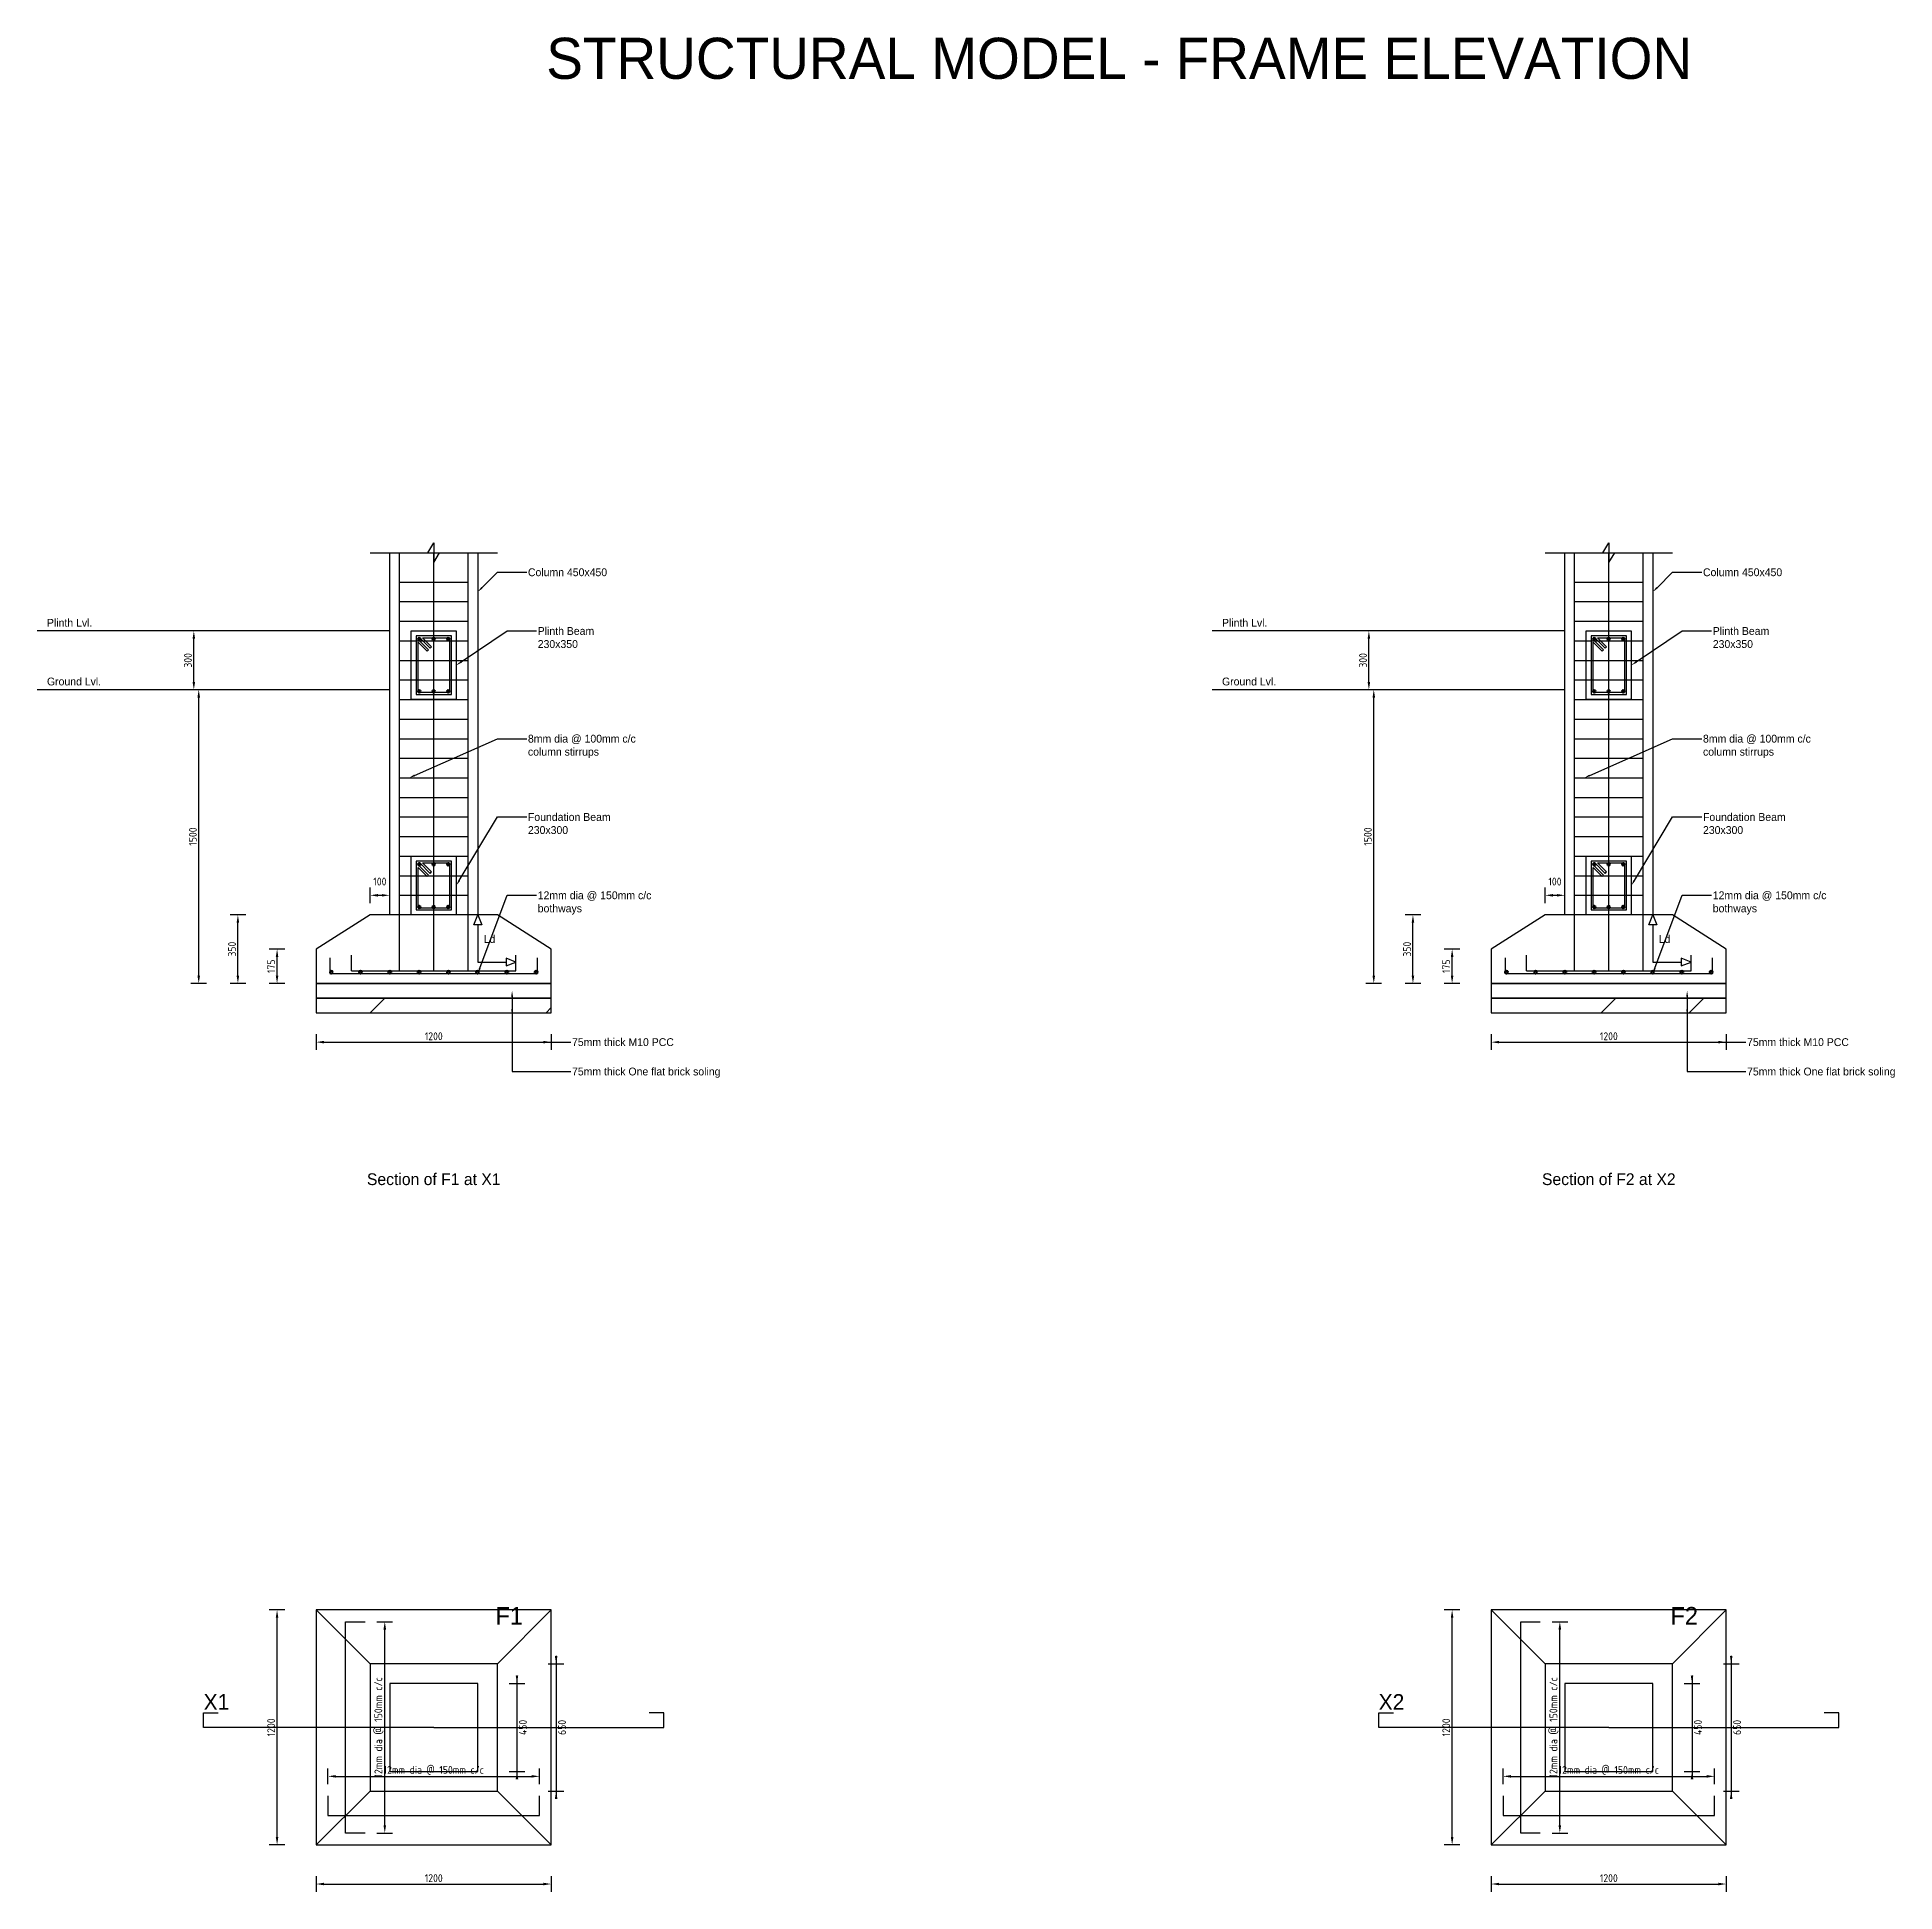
# Model space of a CAD drawing. Header units: metres. Extents: x -4073 to 22081, y -47896 to 1700.
# Drawn here: x -2025 to 7461, y -22775 to -13302 of the extents above; entities that cross this region are included whole.
import ezdxf
from ezdxf import colors
from ezdxf.entities.mleader import LeaderData, LeaderLine
from ezdxf.enums import TextEntityAlignment as Align
from ezdxf.math import Vec2, Vec3

# ---------------------------------------------------------------- set-up
doc = ezdxf.new("R2010")
doc.units = ezdxf.units.M
for name, color, linetype in [('BEAM', 7, 'Continuous'), ('CEN', 132, 'Continuous'), ('COLUMN', 7, 'Continuous'), ('Dimension', 132, 'Continuous'), ('FOUNDATION', 7, 'Continuous'), ('HATCH', 8, 'Continuous'), ('LEVEL', 8, 'Continuous'), ('REBAR', 2, 'Continuous'), ('STIRRUP', 135, 'Continuous'), ('TEXT', 151, 'Continuous'), ('TITLE', 2, 'Continuous')]:
    doc.layers.add(name, color=color, linetype=linetype)
doc.layers.add('Rebar_hatch', color=2, linetype='Continuous', lineweight=50)
doc.styles.add('Dimension', font='isocp')
doc.dimstyles.new('Linear', dxfattribs={"dimtxt": 40, "dimasz": 40, "dimexe": 40, "dimexo": 40, "dimgap": 10, "dimtad": 1, "dimdsep": 46, "dimtxsty": 'Dimension', "dimcen": 2.5, "dimclrd": 132, "dimclre": 132, "dimclrt": 151, "dimazin": 3, "dimtfac": 1, "dimtmove": 0, "dimatfit": 3, "dimfxl": 40, "dimfxlon": 1})

msp = doc.modelspace()

# ---------------------------------------------------------------- hatches: boundary and pattern name
at = {"layer": 'HATCH'}
h = msp.add_hatch(dxfattribs=at)
h.set_pattern_fill('AR-CONC', scale=15)
h.paths.add_polyline_path([(-600, -18135), (-600, -18210), (600, -18210), (600, -18135)])
h = msp.add_hatch(dxfattribs=at)
h.set_pattern_fill('ANSI32', scale=100)
h.paths.add_polyline_path([(-600, -18210), (-600, -18285), (600, -18285), (600, -18210)])
h = msp.add_hatch(dxfattribs=at)
h.set_pattern_fill('AR-CONC', scale=15)
h.paths.add_polyline_path([(5400, -18135), (5400, -18210), (6600, -18210), (6600, -18135)])
h = msp.add_hatch(dxfattribs=at)
h.set_pattern_fill('ANSI32', scale=100)
h.paths.add_polyline_path([(5400, -18210), (5400, -18285), (6600, -18285), (6600, -18210)])

# ---------------------------------------------------------------- linework, layer by layer
at = {"layer": 'Beam'}
for points in [[(-115, -16335), (115, -16335), (115, -16685), (-115, -16685)], [(5885, -16335), (6115, -16335), (6115, -16685), (5885, -16685)], [(-115, -17485), (115, -17485), (115, -17785), (-115, -17785)], [(5885, -17485), (6115, -17485), (6115, -17785), (5885, -17785)]]:
    msp.add_lwpolyline(points, close=True, dxfattribs=at)
at = {"layer": 'CEN'}
for points in [[(0, -21935), (-1175, -21935), (-1175, -21860), (-1100, -21860)], [(0, -21935), (1175, -21935), (1175, -21860), (1100, -21860)], [(6000, -21935), (4825, -21935), (4825, -21860), (4900, -21860)], [(6000, -21935), (7175, -21935), (7175, -21860), (7100, -21860)]]:
    msp.add_lwpolyline(points, dxfattribs=at)
at = {"layer": 'Column'}
for points in [[(-325, -15935), (-30, -15935), (0, -15885), (0, -15985), (30, -15935), (325, -15935)], [(-225, -17785), (-225, -15935), (225, -15935), (225, -17785)], [(5675, -15935), (5970, -15935), (6000, -15885), (6000, -15985), (6030, -15935), (6325, -15935)], [(5775, -17785), (5775, -15935), (6225, -15935), (6225, -17785)]]:
    msp.add_lwpolyline(points, dxfattribs=at)
for points in [[(-225, -22160), (225, -22160), (225, -21710), (-225, -21710), (-225, -22160)], [(5775, -22160), (6225, -22160), (6225, -21710), (5775, -21710), (5775, -22160)]]:
    msp.add_lwpolyline(points, close=True, dxfattribs=at)
at = {"layer": 'Dimension'}
for points in [[(225, -17835), (205, -17835), (225, -17785), (245, -17835), (225, -17835), (225, -18026), (370, -18026), (370, -18046), (420, -18026), (370, -18006), (370, -18026)], [(6225, -17835), (6205, -17835), (6225, -17785), (6245, -17835), (6225, -17835), (6225, -18026), (6370, -18026), (6370, -18046), (6420, -18026), (6370, -18006), (6370, -18026)]]:
    msp.add_lwpolyline(points, dxfattribs=at)
at = {"layer": 'Foundation'}
for p, q in [((-325, -21610), (-600, -21335)), ((325, -21610), (600, -21335)), ((5675, -21610), (5400, -21335)), ((6325, -21610), (6600, -21335)), ((-325, -22260), (-600, -22535)), ((325, -22260), (600, -22535)), ((5675, -22260), (5400, -22535)), ((6325, -22260), (6600, -22535))]:
    msp.add_line(p, q, dxfattribs=at)
for points in [[(-600, -18135), (600, -18135), (600, -17960), (325, -17785), (225, -17785), (-225, -17785), (-325, -17785), (-600, -17960), (-600, -18135)], [(5400, -18135), (6600, -18135), (6600, -17960), (6325, -17785), (6225, -17785), (5775, -17785), (5675, -17785), (5400, -17960), (5400, -18135)], [(-600, -18135), (-600, -18210), (600, -18210), (600, -18135)], [(-600, -18210), (-600, -18285), (600, -18285), (600, -18210)], [(5400, -18135), (5400, -18210), (6600, -18210), (6600, -18135)], [(5400, -18210), (5400, -18285), (6600, -18285), (6600, -18210)], [(-600, -22535), (600, -22535), (600, -21335), (-600, -21335), (-600, -22535)], [(5400, -22535), (6600, -22535), (6600, -21335), (5400, -21335), (5400, -22535)], [(-325, -22260), (325, -22260), (325, -21610), (-325, -21610), (-325, -22260)], [(5675, -22260), (6325, -22260), (6325, -21610), (5675, -21610), (5675, -22260)]]:
    msp.add_lwpolyline(points, close=True, dxfattribs=at)
at = {"layer": 'Level'}
for p, q in [((-225, -16335), (-2025, -16335)), ((5775, -16335), (3975, -16335)), ((-225, -16635), (-2025, -16635)), ((5775, -16635), (3975, -16635))]:
    msp.add_line(p, q, dxfattribs=at)
at = {"layer": 'Rebar'}
for p, q in [((-175, -18071), (-175, -15935)), ((0, -18071), (0, -15935)), ((175, -18071), (175, -15935)), ((5825, -18071), (5825, -15935)), ((6000, -18071), (6000, -15935)), ((6175, -18071), (6175, -15935)), ((-420, -18071), (-420, -17991)), ((420, -18071), (420, -17991)), ((5580, -18071), (5580, -17991)), ((6420, -18071), (6420, -17991)), ((-420, -18071), (420, -18071)), ((5580, -18071), (6420, -18071))]:
    msp.add_line(p, q, dxfattribs=at)
for points in [[(-530, -18005), (-530, -18085), (530, -18085), (530, -18005)], [(5470, -18005), (5470, -18085), (6530, -18085), (6530, -18005)], [(-350, -22475), (-450, -22475), (-450, -21395), (-350, -21395)], [(5650, -22475), (5550, -22475), (5550, -21395), (5650, -21395)], [(-540, -22285), (-540, -22385), (540, -22385), (540, -22285)], [(5460, -22285), (5460, -22385), (6540, -22385), (6540, -22285)]]:
    msp.add_lwpolyline(points, dxfattribs=at)
at = {"layer": 'Rebar_hatch'}
for centre, radius in [((-74, -16376), 6), ((0, -16376), 6), ((74, -16376), 6), ((5926, -16376), 6), ((6000, -16376), 6), ((6074, -16376), 6), ((-74, -16644), 6), ((0, -16644), 6), ((74, -16644), 6), ((5926, -16644), 6), ((6000, -16644), 6), ((6074, -16644), 6), ((-74, -17526), 6), ((0, -17526), 6), ((74, -17526), 6), ((5926, -17526), 6), ((6000, -17526), 6), ((6074, -17526), 6), ((-74, -17744), 6), ((0, -17744), 6), ((74, -17744), 6), ((5926, -17744), 6), ((6000, -17744), 6), ((6074, -17744), 6), ((-523, -18078), 7), ((-373.571, -18078), 7), ((-224.143, -18078), 7), ((-74.714, -18078), 7), ((74.714, -18078), 7), ((224.143, -18078), 7), ((373.571, -18078), 7), ((523, -18078), 7), ((5477, -18078), 7), ((5626.429, -18078), 7), ((5775.857, -18078), 7), ((5925.286, -18078), 7), ((6074.714, -18078), 7), ((6224.143, -18078), 7), ((6373.571, -18078), 7), ((6523, -18078), 7)]:
    msp.add_circle(centre, radius, dxfattribs=at)
at = {"layer": 'Stirrup'}
for p, q in [((-175, -16085), (175, -16085)), ((5825, -16085), (6175, -16085)), ((-175, -16185), (175, -16185)), ((5825, -16185), (6175, -16185)), ((-175, -16285), (175, -16285)), ((5825, -16285), (6175, -16285)), ((-175, -16385), (175, -16385)), ((5825, -16385), (6175, -16385)), ((-175, -16485), (175, -16485)), ((5825, -16485), (6175, -16485)), ((-175, -16585), (175, -16585)), ((5825, -16585), (6175, -16585)), ((-175, -16685), (175, -16685)), ((5825, -16685), (6175, -16685)), ((-175, -16785), (175, -16785)), ((5825, -16785), (6175, -16785)), ((-175, -16885), (175, -16885)), ((5825, -16885), (6175, -16885)), ((-175, -16985), (175, -16985)), ((5825, -16985), (6175, -16985)), ((-175, -17085), (175, -17085)), ((5825, -17085), (6175, -17085)), ((-175, -17185), (175, -17185)), ((5825, -17185), (6175, -17185)), ((-175, -17285), (175, -17285)), ((5825, -17285), (6175, -17285)), ((-175, -17385), (175, -17385)), ((5825, -17385), (6175, -17385)), ((-175, -17485), (175, -17485)), ((5825, -17485), (6175, -17485)), ((-175, -17585), (175, -17585)), ((5825, -17585), (6175, -17585)), ((-175, -17685), (175, -17685)), ((5825, -17685), (6175, -17685))]:
    msp.add_line(p, q, dxfattribs=at)
for points in [[(-90, -16660), (90, -16660), (90, -16360), (-90, -16360), (-90, -16660)], [(-57.173, -16370), (80, -16370), (80, -16650), (-80, -16650), (-80, -16392.827), (-34.038, -16438.789), (-26.967, -16431.718), (-80, -16378.685), (-72.084, -16381.897), (-70.356, -16381.016), (-68.984, -16379.644), (-68.103, -16377.916), (-71.315, -16370), (-18.282, -16423.033), (-11.211, -16415.962), (-57.173, -16370)], [(5910, -16660), (6090, -16660), (6090, -16360), (5910, -16360), (5910, -16660)], [(5942.827, -16370), (6080, -16370), (6080, -16650), (5920, -16650), (5920, -16392.827), (5965.962, -16438.789), (5973.033, -16431.718), (5920, -16378.685), (5927.916, -16381.897), (5929.644, -16381.016), (5931.016, -16379.644), (5931.897, -16377.916), (5928.685, -16370), (5981.718, -16423.033), (5988.789, -16415.962), (5942.827, -16370)], [(-90, -17760), (90, -17760), (90, -17510), (-90, -17510), (-90, -17760)], [(-57.173, -17520), (80, -17520), (80, -17750), (-80, -17750), (-80, -17542.827), (-34.038, -17588.789), (-26.967, -17581.718), (-80, -17528.685), (-72.084, -17531.897), (-70.356, -17531.016), (-68.984, -17529.644), (-68.103, -17527.916), (-71.315, -17520), (-18.282, -17573.033), (-11.211, -17565.962), (-57.173, -17520)], [(5910, -17760), (6090, -17760), (6090, -17510), (5910, -17510), (5910, -17760)], [(5942.827, -17520), (6080, -17520), (6080, -17750), (5920, -17750), (5920, -17542.827), (5965.962, -17588.789), (5973.033, -17581.718), (5920, -17528.685), (5927.916, -17531.897), (5929.644, -17531.016), (5931.016, -17529.644), (5931.897, -17527.916), (5928.685, -17520), (5981.718, -17573.033), (5988.789, -17565.962), (5942.827, -17520)]]:
    msp.add_lwpolyline(points, close=True, dxfattribs=at)

# ---------------------------------------------------------------- texts
at = {"layer": 'Text'}
for s, p in [('Plinth Lvl.', (-1975, -16325)), ('Plinth Lvl.', (4025, -16325)), ('Ground Lvl.', (-1975, -16625)), ('Ground Lvl.', (4025, -16625))]:
    msp.add_text(s, height=40, dxfattribs=at).set_placement(p, align=Align.BOTTOM_LEFT)
for s, height, p in [('Ld', 40, (255, -17928)), ('Ld', 40, (6255, -17928)), ('F1', 90, (315, -21410)), ('F2', 90, (6315, -21410)), ('X1', 80, (-1175, -21845)), ('X2', 80, (4825, -21845))]:
    msp.add_text(s, height=height, dxfattribs=at).set_placement(p)
for s, p in [('Section of F1 at X1', (0, -19135)), ('Section of F2 at X2', (6000, -19135))]:
    msp.add_text(s, height=60, dxfattribs=at).set_placement(p, align=Align.MIDDLE_CENTER)
at = {"layer": 'TITLE'}
msp.add_text('STRUCTURAL MODEL - FRAME ELEVATION', height=210, dxfattribs=at).set_placement((3500, -13410), align=Align.MIDDLE_CENTER)

# ---------------------------------------------------------------- dimensions: what is measured, and where the dimension line sits
at = {"layer": 'Dimension'}
for base, p1, p2, text in [((-1225, -16635), (-225, -16635), (-225, -16335), '300'), ((4775, -16635), (5775, -16635), (5775, -16335), '300'), ((-1200, -18135), (-225, -18135), (-225, -16635), '1500'), ((4800, -18135), (5775, -18135), (5775, -16635), '1500'), ((-1000, -18135), (-225, -18135), (-225, -17785), '350'), ((5000, -18135), (5775, -18135), (5775, -17785), '350'), ((-800, -18135), (-600, -18135), (-600, -17960), '175'), ((5200, -18135), (5400, -18135), (5400, -17960), '175'), ((-800, -22535), (-600, -22535), (-600, -21335), '1200'), ((5200, -22535), (5400, -22535), (5400, -21335), '1200'), ((-250, -22475), (-450, -22475), (-450, -21395), '12mm dia @ 150mm c/c'), ((5750, -22475), (5550, -22475), (5550, -21395), '12mm dia @ 150mm c/c'), ((625, -21610), (325, -21610), (325, -22260), '650'), ((6625, -21610), (6325, -21610), (6325, -22260), '650'), ((425, -21710), (225, -21710), (225, -22160), '450'), ((6425, -21710), (6225, -21710), (6225, -22160), '450')]:
    msp.add_linear_dim(base=base, p1=p1, p2=p2, angle=90, text=text, dimstyle='Linear', dxfattribs=at).render()
for base, p1, p2, text in [((-325, -17685), (-325, -17785), (-225, -17785), '100'), ((5675, -17685), (5675, -17785), (5775, -17785), '100'), ((-600, -18435), (-600, -18135), (600, -18135), '1200'), ((5400, -18435), (5400, -18135), (6600, -18135), '1200'), ((-540, -22185), (-540, -22385), (540, -22385), '12mm dia @ 150mm c/c'), ((5460, -22185), (5460, -22385), (6540, -22385), '12mm dia @ 150mm c/c'), ((-600, -22735), (-600, -22535), (600, -22535), '1200'), ((5400, -22735), (5400, -22535), (6600, -22535), '1200')]:
    msp.add_linear_dim(base=base, p1=p1, p2=p2, text=text, dimstyle='Linear', dxfattribs=at).render()

# ---------------------------------------------------------------- leaders
at = {"layer": 'Text'}
ml = msp.add_multileader_mtext('Standard', dxfattribs=at)
ml.set_content('Column 450x450')
ml.set_leader_properties(linetype='ByLayer')
ml.build(insert=Vec2(0, 0))
ml.multileader.update_dxf_attribs({"dogleg_length": 150, "arrow_head_size": 30})
ctx = ml.context
ctx.base_point, ctx.char_height, ctx.arrow_head_size, ctx.landing_gap_size = Vec3(475, -16035), 40, 30, 6
notes = []
notes.append((ctx, [(0, (1, 1, 0), (325, -16035), (1, 0), 150, [(0, [(225, -16135)], 0, [])])]))
ctx.mtext.insert = Vec3(481, -16015)
ml = msp.add_multileader_mtext('Standard', dxfattribs=at)
ml.set_content('Column 450x450')
ml.set_leader_properties(linetype='ByLayer')
ml.build(insert=Vec2(0, 0))
ml.multileader.update_dxf_attribs({"dogleg_length": 150, "arrow_head_size": 30})
ctx = ml.context
ctx.base_point, ctx.char_height, ctx.arrow_head_size, ctx.landing_gap_size = Vec3(6475, -16035), 40, 30, 6
notes.append((ctx, [(0, (1, 1, 0), (6325, -16035), (1, 0), 150, [(0, [(6225, -16135)], 0, [])])]))
ctx.mtext.insert = Vec3(6481, -16015)
ml = msp.add_multileader_mtext('Standard', dxfattribs=at)
ml.set_content('Plinth Beam \\P230x350')
ml.set_leader_properties(linetype='ByLayer')
ml.build(insert=Vec2(0, 0))
ml.multileader.update_dxf_attribs({"dogleg_length": 150, "arrow_head_size": 30})
ctx = ml.context
ctx.base_point, ctx.char_height, ctx.arrow_head_size, ctx.landing_gap_size = Vec3(525, -16335), 40, 30, 6
notes.append((ctx, [(0, (1, 1, 0), (375, -16335), (1, 0), 150, [(0, [(115, -16510)], 0, [])])]))
ctx.mtext.insert = Vec3(531, -16315)
ml = msp.add_multileader_mtext('Standard', dxfattribs=at)
ml.set_content('Plinth Beam \\P230x350')
ml.set_leader_properties(linetype='ByLayer')
ml.build(insert=Vec2(0, 0))
ml.multileader.update_dxf_attribs({"dogleg_length": 150, "arrow_head_size": 30})
ctx = ml.context
ctx.base_point, ctx.char_height, ctx.arrow_head_size, ctx.landing_gap_size = Vec3(6525, -16335), 40, 30, 6
notes.append((ctx, [(0, (1, 1, 0), (6375, -16335), (1, 0), 150, [(0, [(6115, -16510)], 0, [])])]))
ctx.mtext.insert = Vec3(6531, -16315)
ml = msp.add_multileader_mtext('Standard', dxfattribs=at)
ml.set_content('8mm dia @ 100mm c/c \\Pcolumn stirrups')
ml.set_leader_properties(linetype='ByLayer')
ml.build(insert=Vec2(0, 0))
ml.multileader.update_dxf_attribs({"dogleg_length": 150, "arrow_head_size": 30})
ctx = ml.context
ctx.base_point, ctx.char_height, ctx.arrow_head_size, ctx.landing_gap_size = Vec3(475, -16885), 40, 30, 6
notes.append((ctx, [(0, (1, 1, 0), (325, -16885), (1, 0), 150, [(0, [(-125, -17085)], 0, [])])]))
ctx.mtext.insert = Vec3(481, -16865)
ml = msp.add_multileader_mtext('Standard', dxfattribs=at)
ml.set_content('8mm dia @ 100mm c/c \\Pcolumn stirrups')
ml.set_leader_properties(linetype='ByLayer')
ml.build(insert=Vec2(0, 0))
ml.multileader.update_dxf_attribs({"dogleg_length": 150, "arrow_head_size": 30})
ctx = ml.context
ctx.base_point, ctx.char_height, ctx.arrow_head_size, ctx.landing_gap_size = Vec3(6475, -16885), 40, 30, 6
notes.append((ctx, [(0, (1, 1, 0), (6325, -16885), (1, 0), 150, [(0, [(5875, -17085)], 0, [])])]))
ctx.mtext.insert = Vec3(6481, -16865)
ml = msp.add_multileader_mtext('Standard', dxfattribs=at)
ml.set_content('Foundation Beam \\P230x300')
ml.set_leader_properties(linetype='ByLayer')
ml.build(insert=Vec2(0, 0))
ml.multileader.update_dxf_attribs({"dogleg_length": 150, "arrow_head_size": 30})
ctx = ml.context
ctx.base_point, ctx.char_height, ctx.arrow_head_size, ctx.landing_gap_size = Vec3(475, -17285), 40, 30, 6
notes.append((ctx, [(0, (1, 1, 0), (325, -17285), (1, 0), 150, [(0, [(115, -17635)], 0, [])])]))
ctx.mtext.insert = Vec3(481, -17265)
ml = msp.add_multileader_mtext('Standard', dxfattribs=at)
ml.set_content('Foundation Beam \\P230x300')
ml.set_leader_properties(linetype='ByLayer')
ml.build(insert=Vec2(0, 0))
ml.multileader.update_dxf_attribs({"dogleg_length": 150, "arrow_head_size": 30})
ctx = ml.context
ctx.base_point, ctx.char_height, ctx.arrow_head_size, ctx.landing_gap_size = Vec3(6475, -17285), 40, 30, 6
notes.append((ctx, [(0, (1, 1, 0), (6325, -17285), (1, 0), 150, [(0, [(6115, -17635)], 0, [])])]))
ctx.mtext.insert = Vec3(6481, -17265)
ml = msp.add_multileader_mtext('Standard', dxfattribs=at)
ml.set_content('12mm dia @ 150mm c/c \\Pbothways')
ml.set_leader_properties(linetype='ByLayer')
ml.build(insert=Vec2(0, 0))
ml.multileader.update_dxf_attribs({"dogleg_length": 150, "arrow_head_size": 30})
ctx = ml.context
ctx.base_point, ctx.char_height, ctx.arrow_head_size, ctx.landing_gap_size = Vec3(525, -17685), 40, 30, 6
notes.append((ctx, [(0, (1, 1, 0), (375, -17685), (1, 0), 150, [(0, [(225, -18085)], 0, [])])]))
ctx.mtext.insert = Vec3(531, -17665)
ml = msp.add_multileader_mtext('Standard', dxfattribs=at)
ml.set_content('12mm dia @ 150mm c/c \\Pbothways')
ml.set_leader_properties(linetype='ByLayer')
ml.build(insert=Vec2(0, 0))
ml.multileader.update_dxf_attribs({"dogleg_length": 150, "arrow_head_size": 30})
ctx = ml.context
ctx.base_point, ctx.char_height, ctx.arrow_head_size, ctx.landing_gap_size = Vec3(6525, -17685), 40, 30, 6
notes.append((ctx, [(0, (1, 1, 0), (6375, -17685), (1, 0), 150, [(0, [(6225, -18085)], 0, [])])]))
ctx.mtext.insert = Vec3(6531, -17665)
ml = msp.add_multileader_mtext('Standard', dxfattribs=at)
ml.set_content('75mm thick M10 PCC')
ml.set_leader_properties(linetype='ByLayer')
ml.build(insert=Vec2(0, 0))
ml.multileader.update_dxf_attribs({"dogleg_length": 300, "arrow_head_size": 30})
ctx = ml.context
ctx.base_point, ctx.char_height, ctx.arrow_head_size, ctx.landing_gap_size = Vec3(700, -18435), 40, 30, 6
notes.append((ctx, [(0, (1, 1, 0), (400, -18435), (1, 0), 300, [(0, [(400, -18172.5)], 0, [])])]))
ctx.mtext.insert = Vec3(706, -18415)
ml = msp.add_multileader_mtext('Standard', dxfattribs=at)
ml.set_content('75mm thick M10 PCC')
ml.set_leader_properties(linetype='ByLayer')
ml.build(insert=Vec2(0, 0))
ml.multileader.update_dxf_attribs({"dogleg_length": 300, "arrow_head_size": 30})
ctx = ml.context
ctx.base_point, ctx.char_height, ctx.arrow_head_size, ctx.landing_gap_size = Vec3(6700, -18435), 40, 30, 6
notes.append((ctx, [(0, (1, 1, 0), (6400, -18435), (1, 0), 300, [(0, [(6400, -18172.5)], 0, [])])]))
ctx.mtext.insert = Vec3(6706, -18415)
ml = msp.add_multileader_mtext('Standard', dxfattribs=at)
ml.set_content('75mm thick One flat brick soling')
ml.set_leader_properties(linetype='ByLayer')
ml.build(insert=Vec2(0, 0))
ml.multileader.update_dxf_attribs({"dogleg_length": 300, "arrow_head_size": 30})
ctx = ml.context
ctx.base_point, ctx.char_height, ctx.arrow_head_size, ctx.landing_gap_size = Vec3(700, -18585), 40, 30, 6
notes.append((ctx, [(0, (1, 1, 0), (400, -18585), (1, 0), 300, [(0, [(400, -18247.5)], 0, [])])]))
ctx.mtext.insert = Vec3(706, -18565)
ml = msp.add_multileader_mtext('Standard', dxfattribs=at)
ml.set_content('75mm thick One flat brick soling')
ml.set_leader_properties(linetype='ByLayer')
ml.build(insert=Vec2(0, 0))
ml.multileader.update_dxf_attribs({"dogleg_length": 300, "arrow_head_size": 30})
ctx = ml.context
ctx.base_point, ctx.char_height, ctx.arrow_head_size, ctx.landing_gap_size = Vec3(6700, -18585), 40, 30, 6
notes.append((ctx, [(0, (1, 1, 0), (6400, -18585), (1, 0), 300, [(0, [(6400, -18247.5)], 0, [])])]))
ctx.mtext.insert = Vec3(6706, -18565)
for ctx, leaders in notes:
    for number, flags, end, landing, length, lines in leaders:
        leader = LeaderData()
        leader.index, (leader.has_last_leader_line, leader.has_dogleg_vector, leader.attachment_direction) = number, flags
        leader.last_leader_point, leader.dogleg_vector, leader.dogleg_length = Vec3(end), Vec3(landing), length
        for number, points, colour, breaks in lines:
            line = LeaderLine()
            line.index, line.vertices, line.color, line.breaks = number, Vec3.list(points), colors.encode_raw_color(colour), breaks
            leader.lines.append(line)
        ctx.leaders.append(leader)

doc.saveas('drawing.dxf')
